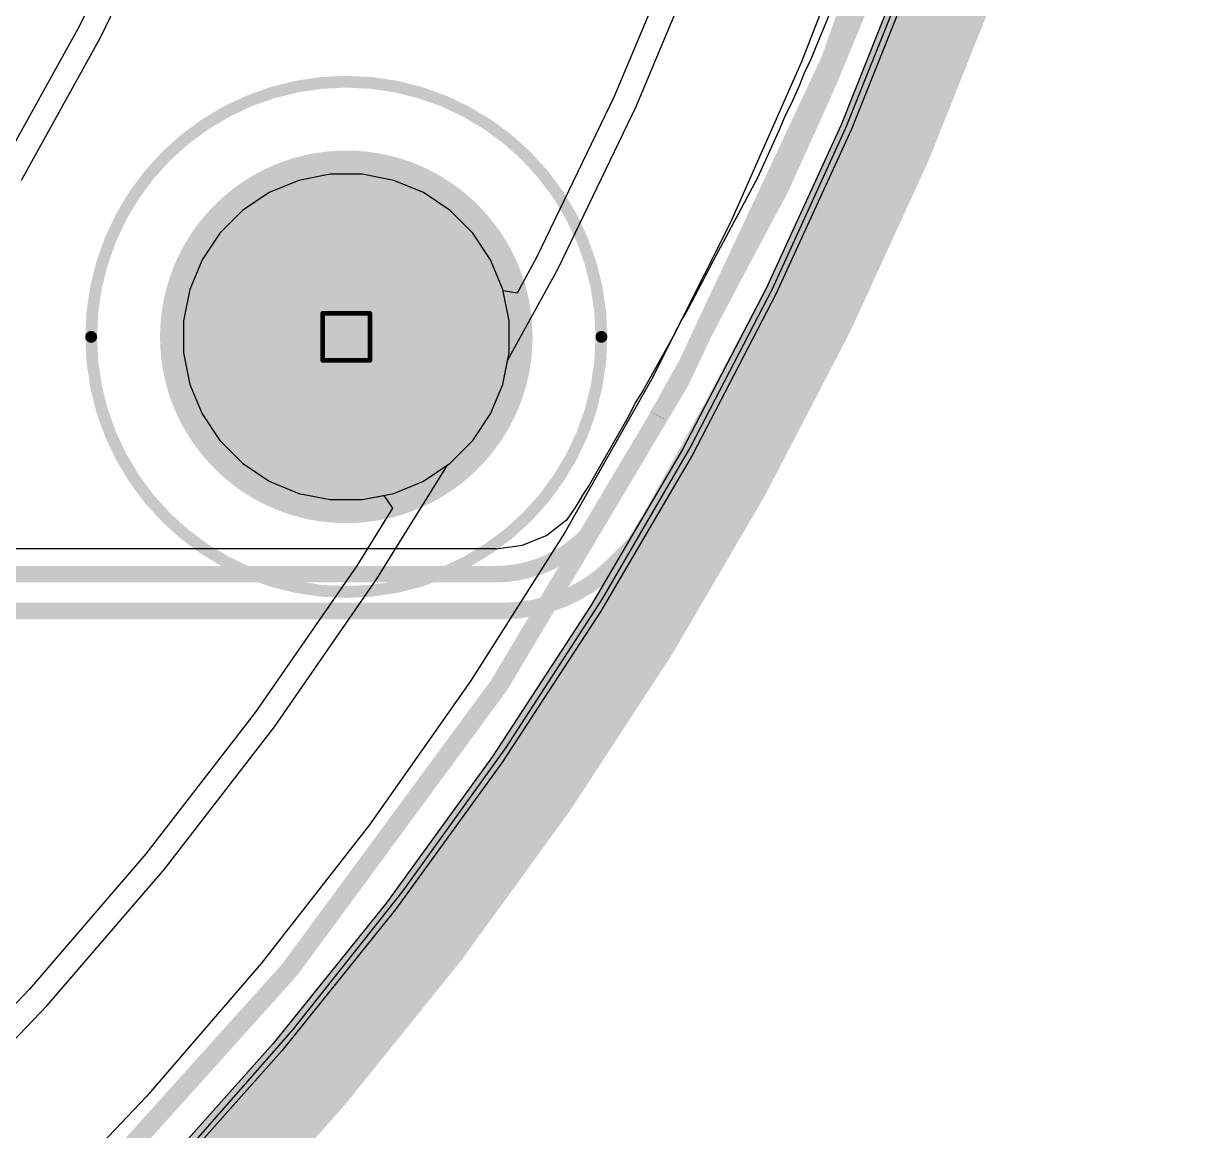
# Model space of a CAD drawing. Header units: inches. Extents: x -30 to 282, y -86 to 78.
# Drawn here: x 37.36 to 49.98, y -71.55 to -59.62 of the extents above; entities that cross this region are included whole.
import ezdxf

# ---------------------------------------------------------------- set-up
doc = ezdxf.new("R2010")
doc.units = ezdxf.units.IN
for name, color, linetype in [('Board Outline', 216, 'Continuous'), ('Bottom Layer', 5, 'Continuous'), ('Bottom Solder', 6, 'Continuous'), ('Dimensions', 6, 'Continuous'), ('Drill Drawing', 1, 'Continuous'), ('GND 01', 76, 'Continuous'), ('GND 02', 16, 'Continuous'), ('Pad Holes', 156, 'Continuous'), ('PWR', 156, 'Continuous'), ('SIG 01', 90, 'Continuous'), ('Top Layer', 1, 'Continuous'), ('Top Solder', 216, 'Continuous')]:
    doc.layers.add(name, color=color, linetype=linetype)

msp = doc.modelspace()

# ---------------------------------------------------------------- hatches: boundary and pattern name
at = {"layer": 'Bottom Solder'}
h = msp.add_hatch(color=6, dxfattribs=at)
edge = h.paths.add_edge_path()
edge.add_arc((40.84480782, -63.000001), 0.1016, 0, 360)
at = {"layer": 'GND 01'}
h = msp.add_hatch(color=76, dxfattribs=at)
edge = h.paths.add_edge_path()
edge.add_arc((40.84480782, -63.000001), 2.00799954, 0, 360)
at = {"layer": 'GND 02'}
h = msp.add_hatch(color=16, dxfattribs=at)
edge = h.paths.add_edge_path()
edge.add_arc((40.84480782, -63.000001), 2.00799954, 0, 360)
at = {"layer": 'Pad Holes'}
h = msp.add_hatch(color=7, dxfattribs=at)
edge = h.paths.add_edge_path()
edge.add_arc((40.84480782, -63.000001), 1.49999954, 0, 360)
at = {"layer": 'Top Solder'}
h = msp.add_hatch(color=216, dxfattribs=at)
edge = h.paths.add_edge_path()
edge.add_arc((40.84480782, -63.000001), 0.1016, 0, 360)

# ---------------------------------------------------------------- linework, layer by layer
at = {"layer": 'Board Outline', "const_width": 0.254}
msp.add_lwpolyline([(37.49466466, -16.44645174, -2.5025245443781), (-17.29285086, -16.44645174)], format="xyb", dxfattribs=at)
at = {"layer": 'Board Outline'}
for points, const_width in [([(42.34480736, -63.000001, 1), (39.34480828, -63.000001, 1)], 0.254), ([(39.28130828, -63.000001, 1), (39.40830828, -63.000001, 1)], 0.127), ([(42.28130736, -63.000001, 1), (42.40830736, -63.000001, 1)], 0.127)]:
    msp.add_lwpolyline(points, format="xyb", close=True, dxfattribs=dict(at, const_width=const_width))
at = {"layer": 'Bottom Layer'}
for p, q in [((44.47787904, -58.63524468), (43.73301134, -60.40991982)), ((43.96919578, -60.51636614), (44.71928826, -58.72924499999999)), ((46.93468896, -58.98259983999999), (46.22667919999999, -60.75165903999999)), ((43.73301134, -60.40991982), (42.8966122, -62.14330725999999)), ((43.12691907999999, -62.26193541999999), (43.96919578, -60.51636614)), ((46.22667919999999, -60.75165903999999), (45.43379788, -62.4843429)), ((40.6720548, -61.24600146), (40.33318577999999, -61.31340798)), ((41.01756083999999, -61.24600146), (40.6720548, -61.24600146)), ((41.35642986, -61.31340798), (41.01756083999999, -61.24600146)), ((40.33318577999999, -61.31340798), (40.0139789, -61.44562767999999)), ((41.67563674, -61.44562767999999), (41.35642986, -61.31340798)), ((40.0139789, -61.44562767999999), (39.72669982, -61.63758055999999)), ((41.96291582, -61.63758055999999), (41.67563674, -61.44562767999999)), ((39.72669982, -61.63758055999999), (39.48238738, -61.88189299999999)), ((42.20722825999999, -61.88189299999999), (41.96291582, -61.63758055999999)), ((39.48238738, -61.88189299999999), (39.2904345, -62.16917208)), ((42.39918114, -62.16917208), (42.20722825999999, -61.88189299999999)), ((39.2904345, -62.16917208), (39.1582148, -62.48837895999999)), ((42.53140084, -62.48837895999999), (42.39918114, -62.16917208)), ((42.8966122, -62.14330725999999), (42.6853731, -62.5283738)), ((42.58261486, -63.25415339999999), (43.12691907999999, -62.26193541999999)), ((39.1582148, -62.48837895999999), (39.09080828, -62.82724797999999)), ((42.53474601999999, -62.50519376), (42.53140084, -62.48837895999999)), ((42.6853731, -62.5283738), (42.53474601999999, -62.50519376)), ((45.43379788, -62.4843429), (44.55790428, -64.17657726)), ((39.09080828, -62.82724797999999), (39.09080828, -63.17275401999999)), ((39.09080828, -63.17275401999999), (39.1582148, -63.51162303999999)), ((42.53140084, -63.51162303999999), (42.58261486, -63.25415339999999)), ((39.1582148, -63.51162303999999), (39.2904345, -63.83082992)), ((42.39918114, -63.83082992), (42.53140084, -63.51162303999999)), ((39.2904345, -63.83082992), (39.48238738, -64.118109)), ((42.20722825999999, -64.118109), (42.39918114, -63.83082992)), ((39.48238738, -64.118109), (39.72669982, -64.36242143999999)), ((41.96291582, -64.36242143999999), (42.20722825999999, -64.118109)), ((44.55790428, -64.17657726), (43.60105834, -65.8243921)), ((39.72669982, -64.36242143999999), (40.0139789, -64.55437432000001)), ((41.17522626, -65.60953857999999), (41.93508757999999, -64.38101678)), ((41.93508757999999, -64.38101678), (41.96291582, -64.36242143999999)), ((40.0139789, -64.55437432000001), (40.33318577999999, -64.68659402)), ((40.33318577999999, -64.68659402), (40.6720548, -64.75400053999999)), ((41.01756083999999, -64.75400053999999), (41.2491809, -64.70792748)), ((41.2491809, -64.70792748), (41.34392544, -64.84446772)), ((40.6720548, -64.75400053999999), (41.01756083999999, -64.75400053999999)), ((41.34392544, -64.84446772), (40.95854139999999, -65.46754242)), ((40.95854139999999, -65.46754242), (39.86210722, -67.04940869999999)), ((40.07112636, -67.20246148), (41.17522626, -65.60953857999999)), ((43.60105834, -65.8243921), (42.56550288, -67.42391646)), ((39.86210722, -67.04940869999999), (38.6847334, -68.57184914)), ((38.88545182, -68.73563342), (40.07112636, -67.20246148)), ((42.56550288, -67.42391646), (41.45367122, -68.97139114)), ((38.6847334, -68.57184914), (37.42950604, -70.03087086)), ((37.62142844, -70.20488118), (38.88545182, -68.73563342)), ((41.45367122, -68.97139114), (40.26817702, -70.46318647999999)), ((37.42950604, -70.03087086), (36.09992272, -71.42241494)), ((36.28250045999999, -71.60620933999999), (37.62142844, -70.20488118)), ((40.26817702, -70.46318647999999), (39.01179904, -71.89579474))]:
    msp.add_line(p, q, dxfattribs=at)
at = {"layer": 'Dimensions'}
for points, const_width in [([(43.5948074, -63.000001, 1), (38.09480823999999, -63.000001, 1)], 0.127), ([(38.06305824, -63.000001, 1), (38.12655824, -63.000001, 1)], 0.0635), ([(43.5630574, -63.000001, 1), (43.6265574, -63.000001, 1)], 0.0635)]:
    msp.add_lwpolyline(points, format="xyb", close=True, dxfattribs=dict(at, const_width=const_width))
at = {"layer": 'Drill Drawing', "const_width": 0.0508}
for points in [[(40.59080781999999, -62.74600099999999), (41.09880782, -62.74600099999999)], [(40.59080781999999, -63.254001), (40.59080781999999, -62.74600099999999)], [(41.09880782, -63.254001), (41.09880782, -62.74600099999999)], [(40.59080781999999, -63.254001), (41.09880782, -63.254001)]]:
    msp.add_lwpolyline(points, dxfattribs=at)
at = {"layer": 'Drill Drawing', "const_width": 0.0254}
for points in [[(40.57810782, -62.74600099999999, 1), (40.60350782, -62.74600099999999, 1)], [(40.57810782, -62.74600099999999, 1), (40.60350782, -62.74600099999999, 1)], [(41.08610782, -62.74600099999999, 1), (41.11150781999999, -62.74600099999999, 1)], [(41.08610782, -62.74600099999999, 1), (41.11150781999999, -62.74600099999999, 1)], [(40.57810782, -63.254001, 1), (40.60350782, -63.254001, 1)], [(40.57810782, -63.254001, 1), (40.60350782, -63.254001, 1)], [(41.08610782, -63.254001, 1), (41.11150781999999, -63.254001, 1)], [(41.08610782, -63.254001, 1), (41.11150781999999, -63.254001, 1)]]:
    msp.add_lwpolyline(points, format="xyb", close=True, dxfattribs=at)
at = {"layer": 'GND 01'}
for p, q in [((46.90021354, -58.90650652), (46.17772832, -60.71453694)), ((46.17772832, -60.71453694), (45.36646502, -62.4845461)), ((45.36646502, -62.4845461), (44.46840738, -64.21217535999999)), ((44.46840738, -64.21217535999999), (43.48582615999999, -65.89307115999999)), ((43.48582615999999, -65.89307115999999), (42.42103276, -67.52327364)), ((42.42103276, -67.52327364), (41.2767907, -69.09855115999999)), ((41.2767907, -69.09855115999999), (40.05574919999999, -70.61526136)), ((40.05574919999999, -70.61526136), (38.76107564, -72.06946724))]:
    msp.add_line(p, q, dxfattribs=at)
at = {"layer": 'GND 01', "const_width": 1.016}
for points in [[(46.64703904, -60.9157278), (47.37893242, -59.08414904)], [(45.8252195, -62.70876205999999), (46.64703904, -60.9157278)], [(44.91549309999999, -64.45883476), (45.8252195, -62.70876205999999)], [(43.92010266, -66.16164314), (44.91549309999999, -64.45883476)], [(42.84149674, -67.81299366), (43.92010266, -66.16164314)], [(41.68232456, -69.40882486), (42.84149674, -67.81299366)], [(40.44544362, -70.94521244), (41.68232456, -69.40882486)], [(39.13389684, -72.41836925999999), (40.44544362, -70.94521244)]]:
    msp.add_lwpolyline(points, dxfattribs=at)
at = {"layer": 'GND 01', "const_width": 0.508}
for points in [[(46.39303904, -60.9157278, 1), (46.90103903999999, -60.9157278, 1)], [(46.39303904, -60.9157278, 1), (46.90103903999999, -60.9157278, 1)], [(45.5712195, -62.70876205999999, 1), (46.0792195, -62.70876205999999, 1)], [(45.5712195, -62.70876205999999, 1), (46.0792195, -62.70876205999999, 1)], [(44.66149309999999, -64.45883476, 1), (45.1694931, -64.45883476, 1)], [(44.66149309999999, -64.45883476, 1), (45.1694931, -64.45883476, 1)], [(43.66610266, -66.16164314, 1), (44.17410266, -66.16164314, 1)], [(43.66610266, -66.16164314, 1), (44.17410266, -66.16164314, 1)], [(42.58749674, -67.81299366, 1), (43.09549673999999, -67.81299366, 1)], [(42.58749674, -67.81299366, 1), (43.09549673999999, -67.81299366, 1)], [(41.42832455999999, -69.40882486, 1), (41.93632456, -69.40882486, 1)], [(41.42832455999999, -69.40882486, 1), (41.93632456, -69.40882486, 1)], [(40.19144362, -70.94521244, 1), (40.69944362, -70.94521244, 1)], [(40.19144362, -70.94521244, 1), (40.69944362, -70.94521244, 1)]]:
    msp.add_lwpolyline(points, format="xyb", close=True, dxfattribs=at)
at = {"layer": 'GND 02'}
for p, q in [((46.90021354, -58.90650652), (46.17772832, -60.71453694)), ((46.17772832, -60.71453694), (45.36646502, -62.4845461)), ((45.36646502, -62.4845461), (44.46840738, -64.21217535999999)), ((44.46840738, -64.21217535999999), (43.48582615999999, -65.89307115999999)), ((43.48582615999999, -65.89307115999999), (42.42103276, -67.52327364)), ((42.42103276, -67.52327364), (41.2767907, -69.09855115999999)), ((41.2767907, -69.09855115999999), (40.05574919999999, -70.61526136)), ((40.05574919999999, -70.61526136), (38.76107564, -72.06946724))]:
    msp.add_line(p, q, dxfattribs=at)
at = {"layer": 'GND 02', "const_width": 1.016}
for points in [[(46.64703904, -60.9157278), (47.37893242, -59.08414904)], [(45.8252195, -62.70876205999999), (46.64703904, -60.9157278)], [(44.91549309999999, -64.45883476), (45.8252195, -62.70876205999999)], [(43.92010266, -66.16164314), (44.91549309999999, -64.45883476)], [(42.84149674, -67.81299366), (43.92010266, -66.16164314)], [(41.68232456, -69.40882486), (42.84149674, -67.81299366)], [(40.44544362, -70.94521244), (41.68232456, -69.40882486)], [(39.13389684, -72.41836925999999), (40.44544362, -70.94521244)]]:
    msp.add_lwpolyline(points, dxfattribs=at)
at = {"layer": 'GND 02', "const_width": 0.508}
for points in [[(46.39303904, -60.9157278, 1), (46.90103903999999, -60.9157278, 1)], [(46.39303904, -60.9157278, 1), (46.90103903999999, -60.9157278, 1)], [(45.5712195, -62.70876205999999, 1), (46.0792195, -62.70876205999999, 1)], [(45.5712195, -62.70876205999999, 1), (46.0792195, -62.70876205999999, 1)], [(44.66149309999999, -64.45883476, 1), (45.1694931, -64.45883476, 1)], [(44.66149309999999, -64.45883476, 1), (45.1694931, -64.45883476, 1)], [(43.66610266, -66.16164314, 1), (44.17410266, -66.16164314, 1)], [(43.66610266, -66.16164314, 1), (44.17410266, -66.16164314, 1)], [(42.58749674, -67.81299366, 1), (43.09549673999999, -67.81299366, 1)], [(42.58749674, -67.81299366, 1), (43.09549673999999, -67.81299366, 1)], [(41.42832455999999, -69.40882486, 1), (41.93632456, -69.40882486, 1)], [(41.42832455999999, -69.40882486, 1), (41.93632456, -69.40882486, 1)], [(40.19144362, -70.94521244, 1), (40.69944362, -70.94521244, 1)], [(40.19144362, -70.94521244, 1), (40.69944362, -70.94521244, 1)]]:
    msp.add_lwpolyline(points, format="xyb", close=True, dxfattribs=at)
at = {"layer": 'PWR'}
for p, q in [((38.7319774, -58.06158314), (37.96858294, -59.64678444)), ((38.20191242, -59.75914896), (38.96530688, -58.17394766)), ((47.01463292, -58.94897024), (46.28989726, -60.76263438)), ((37.96858294, -59.64678444), (37.11751022, -61.18668991999999)), ((37.3441722, -61.31196018), (38.19524492, -59.7720547)), ((38.19524492, -59.7720547), (38.19748266, -59.76503668)), ((38.19748266, -59.76503668), (38.20191242, -59.75914896)), ((46.28989726, -60.76263438), (45.47611682, -62.53812739999999)), ((40.6720548, -61.24600146), (40.33318577999999, -61.31340798)), ((41.01756083999999, -61.24600146), (40.6720548, -61.24600146)), ((41.35642986, -61.31340798), (41.01756083999999, -61.24600146)), ((40.33318577999999, -61.31340798), (40.0139789, -61.44562767999999)), ((41.67563674, -61.44562767999999), (41.35642986, -61.31340798)), ((40.0139789, -61.44562767999999), (39.72669982, -61.63758055999999)), ((41.96291582, -61.63758055999999), (41.67563674, -61.44562767999999)), ((39.72669982, -61.63758055999999), (39.48238738, -61.88189299999999)), ((42.20722825999999, -61.88189299999999), (41.96291582, -61.63758055999999)), ((39.48238738, -61.88189299999999), (39.2904345, -62.16917208)), ((42.39918114, -62.16917208), (42.20722825999999, -61.88189299999999)), ((39.2904345, -62.16917208), (39.1582148, -62.48837895999999)), ((42.53140084, -62.48837895999999), (42.39918114, -62.16917208)), ((39.1582148, -62.48837895999999), (39.09080828, -62.82724797999999)), ((42.59880736, -62.82724797999999), (42.53140084, -62.48837895999999)), ((45.47611682, -62.53812739999999), (44.57526518, -64.27112876)), ((39.09080828, -62.82724797999999), (39.09080828, -63.17275401999999)), ((42.59880736, -63.17275401999999), (42.59880736, -62.82724797999999)), ((39.09080828, -63.17275401999999), (39.1582148, -63.51162303999999)), ((42.53140084, -63.51162303999999), (42.59880736, -63.17275401999999)), ((39.1582148, -63.51162303999999), (39.2904345, -63.83082992)), ((42.39918114, -63.83082992), (42.53140084, -63.51162303999999)), ((39.2904345, -63.83082992), (39.48238738, -64.118109)), ((42.20722825999999, -64.118109), (42.39918114, -63.83082992)), ((39.48238738, -64.118109), (39.72669982, -64.36242143999999)), ((41.96291582, -64.36242143999999), (42.20722825999999, -64.118109)), ((44.57526518, -64.27112876), (43.58961056, -65.95728236)), ((39.72669982, -64.36242143999999), (40.0139789, -64.55437432000001)), ((41.67563674, -64.55437432000001), (41.96291582, -64.36242143999999)), ((40.0139789, -64.55437432000001), (40.33318577999999, -64.68659402)), ((41.35642986, -64.68659402), (41.67563674, -64.55437432000001)), ((40.33318577999999, -64.68659402), (40.6720548, -64.75400053999999)), ((41.01756083999999, -64.75400053999999), (41.35642986, -64.68659402)), ((40.6720548, -64.75400053999999), (41.01756083999999, -64.75400053999999)), ((43.58961056, -65.95728236), (42.52154564, -67.59249625999999)), ((42.52154564, -67.59249625999999), (41.37369678, -69.17273694)), ((41.37369678, -69.17273694), (40.14890116, -70.69411312)), ((40.14890116, -70.69411312), (38.85018138, -72.15286052))]:
    msp.add_line(p, q, dxfattribs=at)
at = {"layer": 'SIG 01'}
for p, q in [((46.43467726, -58.26687863999999), (45.7527406, -60.03473388)), ((45.7527406, -60.03473388), (44.98487828, -61.76700118)), ((40.6720548, -61.24600146), (40.33318577999999, -61.31340798)), ((41.01756083999999, -61.24600146), (40.6720548, -61.24600146)), ((41.35642986, -61.31340798), (41.01756083999999, -61.24600146)), ((40.33318577999999, -61.31340798), (40.0139789, -61.44562767999999)), ((41.67563674, -61.44562767999999), (41.35642986, -61.31340798)), ((40.0139789, -61.44562767999999), (39.72669982, -61.63758055999999)), ((41.96291582, -61.63758055999999), (41.67563674, -61.44562767999999)), ((39.72669982, -61.63758055999999), (39.48238738, -61.88189299999999)), ((42.20722825999999, -61.88189299999999), (41.96291582, -61.63758055999999)), ((44.98487828, -61.76700118), (44.1329445, -63.45950223999999)), ((39.48238738, -61.88189299999999), (39.2904345, -62.16917208)), ((42.39918114, -62.16917208), (42.20722825999999, -61.88189299999999)), ((39.2904345, -62.16917208), (39.1582148, -62.48837895999999)), ((42.53140084, -62.48837895999999), (42.39918114, -62.16917208)), ((39.1582148, -62.48837895999999), (39.09080828, -62.82724797999999)), ((42.59880736, -62.82724797999999), (42.53140084, -62.48837895999999)), ((39.09080828, -62.82724797999999), (39.09080828, -63.17275401999999)), ((42.59880736, -63.17275401999999), (42.59880736, -62.82724797999999)), ((39.09080828, -63.17275401999999), (39.1582148, -63.51162303999999)), ((42.53140084, -63.51162303999999), (42.59880736, -63.17275401999999)), ((39.1582148, -63.51162303999999), (39.2904345, -63.83082992)), ((42.39918114, -63.83082992), (42.53140084, -63.51162303999999)), ((44.1329445, -63.45950223999999), (43.19898903999999, -65.10816544)), ((39.2904345, -63.83082992), (39.48238738, -64.118109)), ((42.20722825999999, -64.118109), (42.39918114, -63.83082992)), ((39.48238738, -64.118109), (39.72669982, -64.36242143999999)), ((41.96291582, -64.36242143999999), (42.20722825999999, -64.118109)), ((39.72669982, -64.36242143999999), (40.0139789, -64.55437432000001)), ((41.67563674, -64.55437432000001), (41.96291582, -64.36242143999999)), ((40.0139789, -64.55437432000001), (40.33318577999999, -64.68659402)), ((41.35642986, -64.68659402), (41.67563674, -64.55437432000001)), ((40.33318577999999, -64.68659402), (40.6720548, -64.75400053999999)), ((41.01756083999999, -64.75400053999999), (41.35642986, -64.68659402)), ((40.6720548, -64.75400053999999), (41.01756083999999, -64.75400053999999)), ((43.19898903999999, -65.10816544), (42.18526488, -66.70901314)), ((42.18526488, -66.70901314), (41.09421042, -68.25819216)), ((41.09421042, -68.25819216), (39.92845455999999, -69.75196869999999)), ((39.92845455999999, -69.75196869999999), (38.69080654, -71.18674612)), ((38.69080654, -71.18674612), (37.38424832, -72.55906494))]:
    msp.add_line(p, q, dxfattribs=at)
at = {"layer": 'SIG 01', "const_width": 0.2032}
for points in [[(49.19426788, -40.37721668, -0.5471661038617852), (-1.84699656, -82.82278837999999)], [(48.77376072, -41.34143116, -0.5337938229624347), (-1.01389434, -82.52861573999999)]]:
    msp.add_lwpolyline(points, format="xyb", dxfattribs=at)
at = {"layer": 'Top Layer'}
for p, q in [((46.1029431, -59.3960331), (45.85040614, -60.00673545999999)), ((45.85040614, -60.00673545999999), (45.78580886, -60.14337475999999)), ((45.78486906, -60.14564552), (45.73005586, -60.28621927999999)), ((45.78580886, -60.14337475999999), (45.78486906, -60.14564552)), ((45.73005586, -60.28621927999999), (45.64331232, -60.47984348)), ((45.64331232, -60.47984348), (45.57530636, -60.61322142)), ((45.57514126, -60.61362019999999), (45.51911902, -60.75551729999999)), ((45.57530636, -60.61322142), (45.57514126, -60.61362019999999)), ((45.51911902, -60.75551729999999), (45.27857594, -61.2865043)), ((40.6720548, -61.24600146), (40.33318577999999, -61.31340798)), ((41.01756083999999, -61.24600146), (40.6720548, -61.24600146)), ((41.35642986, -61.31340798), (41.01756083999999, -61.24600146)), ((45.27857594, -61.2865043), (44.87783506, -62.03414314)), ((40.33318577999999, -61.31340798), (40.0139789, -61.44562767999999)), ((41.67563674, -61.44562767999999), (41.35642986, -61.31340798)), ((40.0139789, -61.44562767999999), (39.72669982, -61.63758055999999)), ((41.96291582, -61.63758055999999), (41.67563674, -61.44562767999999)), ((39.72669982, -61.63758055999999), (39.48238738, -61.88189299999999)), ((42.20722825999999, -61.88189299999999), (41.96291582, -61.63758055999999)), ((39.48238738, -61.88189299999999), (39.2904345, -62.16917208)), ((42.39918114, -62.16917208), (42.20722825999999, -61.88189299999999)), ((44.875958, -62.03768135999999), (44.52706105999999, -62.70198788)), ((44.87724069999999, -62.03609639999999), (44.875958, -62.03768135999999)), ((44.87783506, -62.03414314), (44.87724069999999, -62.03609639999999)), ((39.2904345, -62.16917208), (39.1582148, -62.48837895999999)), ((42.53140084, -62.48837895999999), (42.39918114, -62.16917208)), ((39.1582148, -62.48837895999999), (39.09080828, -62.82724797999999)), ((42.59880736, -62.82724797999999), (42.53140084, -62.48837895999999)), ((44.50743956, -62.73499772), (44.45139446, -62.82856369999999)), ((44.52706105999999, -62.70198788), (44.50743956, -62.73499772)), ((39.09080828, -62.82724797999999), (39.09080828, -63.17275401999999)), ((42.59880736, -63.17275401999999), (42.59880736, -62.82724797999999)), ((44.40692413999999, -62.91965826), (44.38491504, -62.96456546)), ((44.45139446, -62.82856369999999), (44.40692413999999, -62.91965826)), ((44.38491504, -62.96456546), (44.04031324, -63.58260079999999)), ((39.09080828, -63.17275401999999), (39.1582148, -63.51162303999999)), ((42.53140084, -63.51162303999999), (42.59880736, -63.17275401999999)), ((39.1582148, -63.51162303999999), (39.2904345, -63.83082992)), ((42.39918114, -63.83082992), (42.53140084, -63.51162303999999)), ((44.04031324, -63.58260079999999), (43.96026259999999, -63.70914868)), ((43.96004162, -63.709677), (43.89318374, -63.84342069999999)), ((43.96026259999999, -63.70914868), (43.96004162, -63.709677)), ((39.2904345, -63.83082992), (39.48238738, -64.118109)), ((42.20722825999999, -64.118109), (42.39918114, -63.83082992)), ((43.89318374, -63.84342069999999), (43.46265628, -64.59781848)), ((39.48238738, -64.118109), (39.72669982, -64.36242143999999)), ((41.96291582, -64.36242143999999), (42.20722825999999, -64.118109)), ((39.72669982, -64.36242143999999), (40.0139789, -64.55437432000001)), ((41.67563674, -64.55437432000001), (41.96291582, -64.36242143999999)), ((40.0139789, -64.55437432000001), (40.33318577999999, -64.68659402)), ((41.35642986, -64.68659402), (41.67563674, -64.55437432000001)), ((40.33318577999999, -64.68659402), (40.6720548, -64.75400053999999)), ((41.01756083999999, -64.75400053999999), (41.35642986, -64.68659402)), ((43.46226257999999, -64.59850682), (43.38310094, -64.71843292)), ((43.46265628, -64.59781848), (43.46226257999999, -64.59850682)), ((40.6720548, -64.75400053999999), (41.01756083999999, -64.75400053999999)), ((43.38276566, -64.71900442), (43.31195046, -64.83908799999999)), ((43.38310094, -64.71843292), (43.38276566, -64.71900442)), ((43.3055268, -64.8497687), (43.21900932, -64.97714462)), ((43.31195046, -64.83908799999999), (43.3055268, -64.8497687)), ((43.21900932, -64.97714462), (43.00740446, -65.13951412)), ((43.00740446, -65.13951412), (42.74109816, -65.24982124)), ((42.45531514, -65.28547522), (36.90257796, -65.28547522)), ((42.46127906, -65.2866614), (42.45531514, -65.28547522)), ((42.74109816, -65.24982124), (42.46127906, -65.2866614))]:
    msp.add_line(p, q, dxfattribs=at)
at = {"layer": 'Top Layer', "const_width": 0.1778}
for points in [[(46.04287718, -60.25287924), (46.41218556, -59.35979746)], [(45.91751548, -61.61265808), (46.82334298, -59.50772959999999)], [(46.04253428, -60.25369712), (46.04287718, -60.25287924)], [(45.83016488, -60.72786685999999), (46.04082993999999, -60.25762903999999)], [(45.52252008, -61.40698666), (45.82986008, -60.72854504)], [(45.11750184, -62.16260618), (45.52251754, -61.40699174)], [(45.52251754, -61.40699174), (45.52252008, -61.40698666)], [(44.84034974, -63.65746222), (45.91128485999999, -61.62565779999999)], [(45.91128485999999, -61.62565779999999), (45.91133311999999, -61.62556635999999)], [(44.69814784, -62.9610501), (45.1166992, -62.16412001999999)], [(45.1166992, -62.16412001999999), (45.11670682, -62.16410731999999)], [(44.20449884, -63.84651441999999), (44.69602694, -62.96496678)], [(44.69602694, -62.96496678), (44.69608028, -62.96487026)], [(44.16310192, -64.88570207999999), (44.84034974, -63.65746222)], [(43.62334938, -64.86485884), (44.20363524, -63.8480435)], [(44.2041153, -63.84719514), (44.20449884, -63.84651441999999)], [(43.42697182, -65.15492684), (43.61600369999999, -64.87663936)], [(43.94989177999999, -65.23359063999999), (44.1589541, -64.89282424)], [(43.71991256, -65.46356985999999), (43.94989177999999, -65.23359063999999)], [(33.06342892, -65.5574), (42.45531514, -65.5574)], [(33.05499612, -65.95380256), (42.53638685999999, -65.95380256)]]:
    msp.add_lwpolyline(points, dxfattribs=at)
for points in [[(46.04253428, -60.25369712, -0.0060255580741166), (46.04082993999999, -60.25762903999999)], [(45.83016488, -60.72786685999999, -0.001045409358194), (45.82986008, -60.72854504)], [(45.91133311999999, -61.62556635999999, -0.0001441541422167), (45.91128485999999, -61.62565779999999)], [(45.91751548, -61.61265808, -0.0201328547923804), (45.91133311999999, -61.62556635999999)], [(45.11670682, -62.16410731999999, -0.0023899276333354), (45.11750184, -62.16260618)], [(44.69608028, -62.96487026, -0.0001546218978304), (44.69602694, -62.96496678)], [(44.69814784, -62.9610501, -0.0061080674116155), (44.69608028, -62.96487026)], [(44.2041153, -63.84719514, -0.0013705356715068), (44.20363524, -63.8480435)], [(43.62334938, -64.86485884, -0.019527212331232), (43.61600369999999, -64.87663936)], [(44.16310192, -64.88570207999999, -0.0115898638229901), (44.1589541, -64.89282424)], [(43.42697182, -65.15492684, -0.198912367379658), (42.45531514, -65.5574)], [(43.71919882, -65.4642836, -0.1987558259478678), (42.53638685999999, -65.95380256)], [(43.71991256, -65.46356985999999, -0.000150587938852), (43.71919882, -65.4642836)]]:
    msp.add_lwpolyline(points, format="xyb", dxfattribs=at)
at = {"layer": 'Top Layer', "const_width": 0.0889}
for points in [[(45.99808427999999, -60.25369712, 1), (46.08698428, -60.25369712, 1)], [(45.99808427999999, -60.25369712, 1), (46.08698428, -60.25369712, 1)], [(45.99842718, -60.25287924, 1), (46.08732718, -60.25287924, 1)], [(45.99842718, -60.25287924, 1), (46.08732718, -60.25287924, 1)], [(45.99637994, -60.25762903999999, 1), (46.08527994, -60.25762903999999, 1)], [(45.99637994, -60.25762903999999, 1), (46.08527994, -60.25762903999999, 1)], [(45.78541008, -60.72854504, 1), (45.87431008, -60.72854504, 1)], [(45.78541008, -60.72854504, 1), (45.87431008, -60.72854504, 1)], [(45.78571488, -60.72786685999999, 1), (45.87461488, -60.72786685999999, 1)], [(45.78571488, -60.72786685999999, 1), (45.87461488, -60.72786685999999, 1)], [(45.47806754, -61.40699174, 1), (45.56696753999999, -61.40699174, 1)], [(45.47806754, -61.40699174, 1), (45.56696753999999, -61.40699174, 1)], [(45.47807007999999, -61.40698666, 1), (45.56697008, -61.40698666, 1)], [(45.47807007999999, -61.40698666, 1), (45.56697008, -61.40698666, 1)], [(45.86683486, -61.62565779999999, 1), (45.95573486, -61.62565779999999, 1)], [(45.86683486, -61.62565779999999, 1), (45.95573486, -61.62565779999999, 1)], [(45.86683486, -61.62565779999999, 1), (45.95573486, -61.62565779999999, 1)], [(45.86688312, -61.62556635999999, 1), (45.95578312, -61.62556635999999, 1)], [(45.86688312, -61.62556635999999, 1), (45.95578312, -61.62556635999999, 1)], [(45.86688312, -61.62556635999999, 1), (45.95578312, -61.62556635999999, 1)], [(45.87306548, -61.61265808, 1), (45.96196548, -61.61265808, 1)], [(45.87306548, -61.61265808, 1), (45.96196548, -61.61265808, 1)], [(45.07224919999999, -62.16412001999999, 1), (45.1611492, -62.16412001999999, 1)], [(45.07224919999999, -62.16412001999999, 1), (45.1611492, -62.16412001999999, 1)], [(45.07225682, -62.16410731999999, 1), (45.16115682, -62.16410731999999, 1)], [(45.07225682, -62.16410731999999, 1), (45.16115682, -62.16410731999999, 1)], [(45.07305184, -62.16260618, 1), (45.16195184, -62.16260618, 1)], [(45.07305184, -62.16260618, 1), (45.16195184, -62.16260618, 1)], [(44.65157694, -62.96496678, 1), (44.74047694, -62.96496678, 1)], [(44.65157694, -62.96496678, 1), (44.74047694, -62.96496678, 1)], [(44.65157694, -62.96496678, 1), (44.74047694, -62.96496678, 1)], [(44.65163027999999, -62.96487026, 1), (44.74053027999999, -62.96487026, 1)], [(44.65163027999999, -62.96487026, 1), (44.74053027999999, -62.96487026, 1)], [(44.65163027999999, -62.96487026, 1), (44.74053027999999, -62.96487026, 1)], [(44.65369783999999, -62.9610501, 1), (44.74259783999999, -62.9610501, 1)], [(44.65369783999999, -62.9610501, 1), (44.74259783999999, -62.9610501, 1)], [(44.79589974, -63.65746222, 1), (44.88479974, -63.65746222, 1)], [(44.79589974, -63.65746222, 1), (44.88479974, -63.65746222, 1)], [(44.15918524, -63.8480435, 1), (44.24808523999999, -63.8480435, 1)], [(44.15918524, -63.8480435, 1), (44.24808523999999, -63.8480435, 1)], [(44.1596653, -63.84719514, 1), (44.2485653, -63.84719514, 1)], [(44.1596653, -63.84719514, 1), (44.2485653, -63.84719514, 1)], [(44.16004884, -63.84651441999999, 1), (44.24894884, -63.84651441999999, 1)], [(44.16004884, -63.84651441999999, 1), (44.24894884, -63.84651441999999, 1)], [(43.5715537, -64.87663936, 1), (43.6604537, -64.87663936, 1)], [(43.5715537, -64.87663936, 1), (43.6604537, -64.87663936, 1)], [(43.57889938, -64.86485884, 1), (43.66779938, -64.86485884, 1)], [(43.57889938, -64.86485884, 1), (43.66779938, -64.86485884, 1)], [(44.1145041, -64.89282424, 1), (44.2034041, -64.89282424, 1)], [(44.1145041, -64.89282424, 1), (44.2034041, -64.89282424, 1)], [(44.11865192, -64.88570207999999, 1), (44.20755192, -64.88570207999999, 1)], [(44.11865192, -64.88570207999999, 1), (44.20755192, -64.88570207999999, 1)], [(43.38252181999999, -65.15492684, 1), (43.47142182, -65.15492684, 1)], [(43.38252181999999, -65.15492684, 1), (43.47142182, -65.15492684, 1)], [(43.90544178, -65.23359063999999, 1), (43.99434177999999, -65.23359063999999, 1)], [(43.90544178, -65.23359063999999, 1), (43.99434177999999, -65.23359063999999, 1)], [(43.67474882, -65.4642836, 1), (43.76364882, -65.4642836, 1)], [(43.67474882, -65.4642836, 1), (43.76364882, -65.4642836, 1)], [(43.67546256, -65.46356985999999, 1), (43.76436256, -65.46356985999999, 1)], [(43.67546256, -65.46356985999999, 1), (43.76436256, -65.46356985999999, 1)], [(42.41086514, -65.5574, 1), (42.49976514, -65.5574, 1)], [(42.41086514, -65.5574, 1), (42.49976514, -65.5574, 1)], [(42.49193686, -65.95380256, 1), (42.58083686, -65.95380256, 1)], [(42.49193686, -65.95380256, 1), (42.58083686, -65.95380256, 1)]]:
    msp.add_lwpolyline(points, format="xyb", close=True, dxfattribs=at)

doc.saveas('drawing.dxf')
